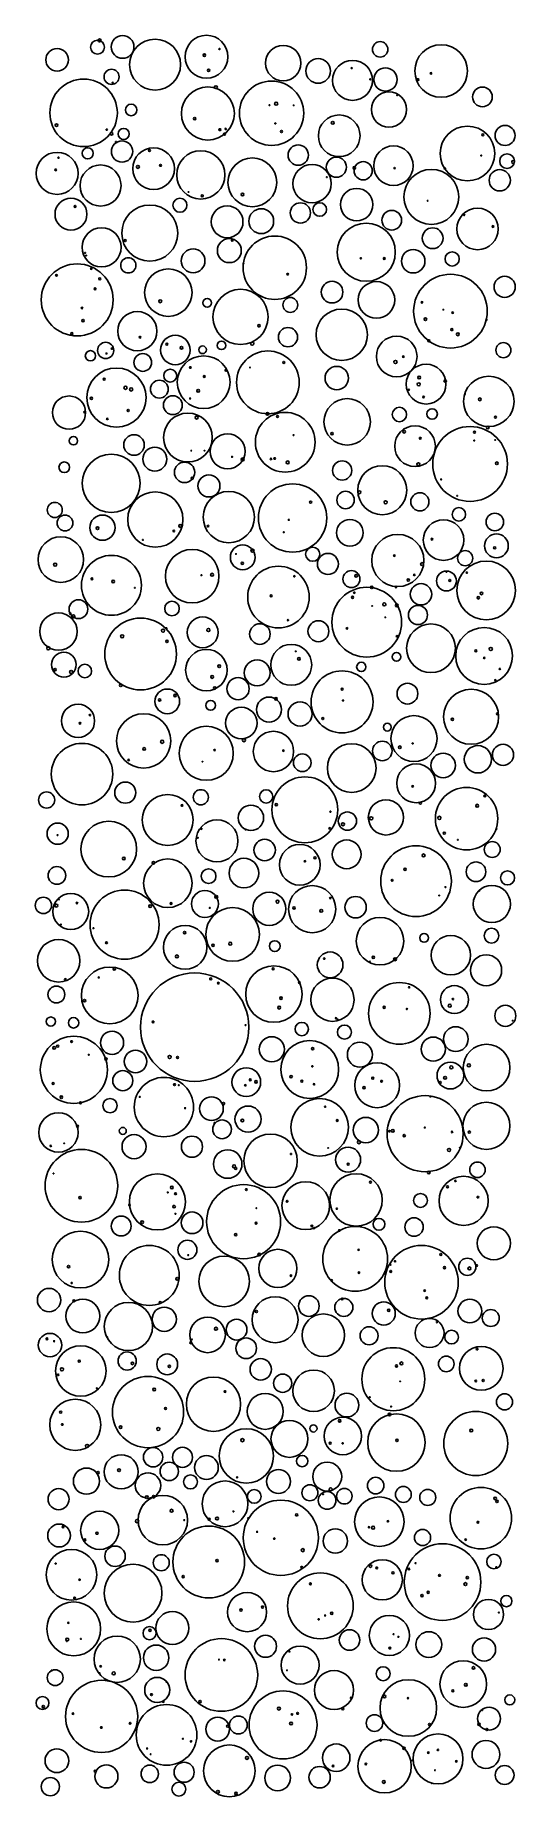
# Model space of a CAD drawing. Header units: metres. Extents: x 0 to 75, y 0 to 274.
import ezdxf

# ---------------------------------------------------------------- set-up
doc = ezdxf.new("R2010")
doc.units = ezdxf.units.M
for name, color, linetype in [('Aridos', 7, 'Continuous'), ('Poros', 7, 'Continuous'), ('Ptos_reactivos', 7, 'Continuous')]:
    doc.layers.add(name, color=color, linetype=linetype)

msp = doc.modelspace()

# ---------------------------------------------------------------- linework, layer by layer
at = {"layer": 'Aridos'}
for centre, radius in [((13.65, 272.65), 1.77), ((26.72, 271.13), 3.34), ((9.73, 272.62), 1.08), ((18.71, 269.89), 3.97), ((38.69, 270.13), 2.76), ((63.31, 268.9), 4.1), ((11.93, 267.99), 1.17), ((44.14, 268.91), 1.92), ((49.5, 267.44), 3.12), ((54.63, 267.57), 1.82), ((7.57, 262.38), 5.26), ((26.94, 262.28), 4.13), ((36.88, 262.33), 5.01), ((55.18, 262.9), 2.75), ((47.42, 258.81), 3.25), ((13.57, 256.36), 1.66), ((67.42, 256.05), 4.26), ((73.28, 258.86), 1.56), ((3.44, 252.96), 3.27), ((18.48, 253.69), 3.25), ((25.84, 252.72), 3.76), ((33.88, 251.55), 3.8), ((41.03, 255.8), 1.59), ((46.98, 253.92), 1.57), ((55.88, 254.15), 3.08), ((73.6, 254.86), 1.15), ((10.21, 251.06), 3.2), ((43.19, 251.36), 2.99), ((51.16, 253.36), 1.42), ((61.79, 249.29), 4.28), ((72.46, 251.88), 1.66), ((50.14, 248.09), 2.53), ((5.6, 246.6), 2.49), ((17.89, 243.65), 4.37), ((29.95, 245.41), 2.47), ((35.26, 245.51), 1.94), ((44.39, 247.33), 1.06), ((55.61, 245.66), 1.53), ((68.99, 244.3), 3.23), ((10.37, 241.44), 3.05), ((51.64, 240.68), 4.53), ((30.29, 240.92), 1.87), ((37.38, 238.26), 4.94), ((6.57, 233.25), 5.61), ((14.54, 238.63), 1.19), ((24.64, 239.33), 1.85), ((58.96, 239.27), 1.83), ((65.04, 239.63), 1.11), ((20.77, 234.38), 3.7), ((53.23, 233.25), 2.85), ((64.77, 231.49), 5.74), ((32.04, 230.6), 4.3), ((15.95, 228.38), 3.06), ((47.81, 227.83), 4), ((21.87, 225.44), 2.3), ((39.43, 227.44), 1.5), ((11.01, 225.38), 1.26), ((36.3, 220.4), 4.89), ((56.38, 224.44), 3.17), ((73.02, 225.42), 1.17), ((12.69, 218.03), 4.61), ((16.8, 223.5), 1.38), ((21.07, 221.45), 1.01), ((26.29, 220.43), 4.11), ((47.04, 221.07), 1.83), ((60.97, 220.13), 3.1), ((19.38, 219.34), 1.39), ((70.75, 217.44), 3.93), ((5.3, 215.69), 2.59), ((21.49, 216.85), 1.47), ((48.66, 214.26), 3.62), ((23.83, 211.81), 3.8), ((39, 211.08), 4.65), ((56.81, 215.4), 1.12), ((30.01, 209.66), 2.73), ((59.24, 210.46), 3.17), ((67.83, 207.7), 5.83), ((11.88, 204.68), 4.52), ((18.68, 208.45), 1.86), ((23.31, 206.39), 1.59), ((27.1, 204.28), 1.72), ((47.88, 206.68), 1.5), ((54.14, 203.6), 3.82), ((18.75, 199.04), 4.31), ((30.21, 199.42), 3.99), ((40.15, 199.28), 5.32), ((60, 201.8), 1.42), ((3.07, 200.53), 1.18), ((66.08, 199.84), 1.05), ((4.66, 198.5), 1.23), ((10.51, 197.77), 1.97), ((49.09, 196.98), 2.08), ((63.69, 195.84), 3.16), ((71.69, 198.65), 1.37), ((4.02, 192.79), 3.55), ((32.38, 193.15), 1.93), ((56.56, 192.66), 4.07), ((71.93, 194.94), 1.85), ((11.91, 188.79), 4.67), ((24.5, 190.21), 4.17), ((43.29, 193.64), 1.1), ((45.66, 192.12), 1.64), ((70.35, 188), 4.57), ((37.95, 186.96), 4.8), ((49.32, 189.77), 1.32), ((64.14, 189.47), 1.55), ((51.71, 183.05), 5.44), ((3.65, 181.59), 2.91), ((6.77, 185.08), 1.46), ((26.13, 181.46), 2.4), ((16.46, 178.09), 5.59), ((35.06, 181.2), 1.6), ((61.73, 178.99), 3.8), ((70.02, 177.8), 4.43), ((4.49, 176.44), 1.93), ((26.71, 175.59), 3.23), ((39.94, 176.41), 3.19), ((34.63, 175.17), 2.01), ((31.65, 172.69), 1.74), ((47.86, 170.63), 4.83), ((58.06, 171.92), 1.62), ((6.7, 167.68), 2.59), ((20.62, 170.72), 1.92), ((36.48, 169.44), 1.95), ((41.32, 168.76), 1.88), ((67.99, 168.32), 4.29), ((16.93, 164.56), 4.23), ((32.16, 167.34), 2.45), ((59.08, 164.92), 3.59), ((26.7, 162.63), 4.21), ((37.17, 162.91), 3.15), ((7.32, 159.39), 4.79), ((41.66, 161.16), 1.37), ((49.37, 160.33), 3.79), ((54.14, 163), 1.52), ((63.63, 160.74), 1.91), ((69.05, 161.69), 2.13), ((72.96, 162.39), 1.65), ((59.41, 157.96), 3.03), ((1.8, 155.36), 1.26), ((14.07, 156.5), 1.64), ((42.07, 153.83), 5.13), ((67.28, 152.45), 4.87), ((20.68, 152.24), 3.97), ((33.66, 152.58), 1.98), ((54.71, 152.65), 2.75), ((3.53, 150.11), 1.65), ((11.49, 147.71), 4.34), ((28.36, 148.98), 3.28), ((48.7, 152.07), 1.42), ((35.8, 147.56), 1.68), ((41.27, 145.27), 3.17), ((48.58, 146.89), 2.24), ((59.4, 142.71), 5.51), ((71.28, 147.64), 1.24), ((20.7, 142.39), 3.78), ((32.57, 143.97), 2.31), ((68.75, 144.18), 1.53), ((27.06, 143.49), 1.15), ((1.3, 138.94), 1.28), ((5.56, 137.98), 2.8), ((13.96, 135.94), 5.38), ((26.48, 139.17), 2.1), ((36.52, 138.4), 2.59), ((43.21, 138.35), 3.68), ((71.22, 139.15), 2.9), ((30.8, 134.42), 4.18), ((23.4, 132.4), 3.4), ((53.78, 133.37), 3.7), ((71.16, 134.22), 1.15), ((3.68, 130.32), 3.32), ((64.83, 131.17), 3.07), ((11.64, 124.91), 4.42), ((37.24, 125.13), 4.4), ((46.01, 129.68), 2), ((70.33, 128.83), 2.42), ((3.32, 125.06), 1.32), ((24.89, 119.97), 8.45), ((46.37, 124.25), 3.37), ((56.8, 122.12), 4.8), ((65.39, 124.27), 2.18), ((73.32, 121.74), 1.64), ((6.05, 113.32), 5.23), ((36.91, 116.53), 1.96), ((41.58, 119.68), 1.04), ((48.23, 119.21), 1.09), ((62.09, 116.55), 1.88), ((15.66, 114.62), 1.75), ((42.82, 113.39), 4.51), ((70.4, 113.67), 3.64), ((13.68, 111.64), 1.56), ((32.93, 111.41), 2.24), ((53.33, 110.92), 3.49), ((64.76, 112.44), 2.09), ((20.09, 107.53), 4.62), ((11.69, 107.75), 1.12), ((27.5, 107.28), 1.85), ((33.21, 105.65), 2.04), ((44.37, 104.38), 4.48), ((60.81, 103.38), 5.93), ((70.37, 104.6), 3.67), ((3.64, 103.57), 3.07), ((29.16, 104.06), 1.46), ((51.57, 103.95), 1.97), ((15.43, 101.36), 1.87), ((24.46, 101.35), 1.65), ((36.72, 99.15), 4.17), ((7.23, 95.27), 5.66), ((30.04, 98.65), 2.22), ((48.81, 99.33), 1.95), ((68.98, 97.76), 1.21), ((19.07, 92.75), 4.36), ((50.05, 93.06), 4.08), ((66.82, 92.93), 3.83), ((32.52, 89.68), 5.77), ((42.21, 92.17), 3.72), ((60.09, 92.99), 1.08), ((13.43, 89), 1.55), ((24.48, 89.5), 1.69), ((7.08, 83.78), 4.42), ((49.91, 83.88), 5.05), ((59.09, 88.84), 1.44), ((71.53, 86.31), 2.58), ((17.81, 81.31), 4.67), ((23.75, 85.3), 1.49), ((37.86, 82.39), 2.98), ((60.25, 80.24), 5.73), ((29.48, 80.37), 3.94), ((67.4, 82.65), 1.34), ((7.44, 74.98), 2.64), ((14.56, 73.35), 3.76), ((37.42, 74.41), 3.58), ((48.14, 76.32), 1.41), ((54.37, 75.38), 1.8), ((67.79, 75.76), 1.85), ((20.14, 74.48), 1.89), ((26.9, 72.04), 2.77), ((31.42, 72.86), 1.62), ((44.95, 71.99), 3.31), ((61.52, 72.34), 2.26), ((71.05, 74.67), 1.32), ((2.33, 70.46), 1.82), ((52.08, 71.91), 1.4), ((7.13, 66.42), 3.94), ((14.36, 67.97), 1.42), ((20.6, 67.45), 1.62), ((55.86, 65.14), 4.91), ((64.11, 67.52), 1.21), ((69.57, 66.83), 3.4), ((38.61, 64.51), 1.42), ((43.43, 63.33), 3.24), ((17.61, 60.02), 5.55), ((27.82, 61.25), 4.23), ((6.27, 58.04), 3.98), ((35.89, 60.13), 2.8), ((73.2, 61.61), 1.26), ((39.66, 55.85), 2.88), ((47.98, 56.29), 2.92), ((56.34, 55.28), 4.48), ((68.71, 55.13), 4.99), ((32.94, 53.18), 4.24), ((13.42, 50.72), 2.66), ((18.41, 52.99), 1.51), ((45.55, 49.97), 2.26), ((8.01, 49.26), 2.04), ((17.61, 48.59), 1.98), ((24.23, 49.14), 1.09), ((3.67, 46.46), 1.64), ((19.92, 43.19), 3.86), ((29.62, 45.73), 3.56), ((34.18, 46.89), 1.07), ((45.54, 46.26), 1.38), ((48.22, 46.92), 1.21), ((53.68, 42.95), 3.85), ((57.42, 47.19), 1.24), ((69.51, 43.5), 4.79), ((10.08, 41.6), 2.97), ((38.32, 40.44), 5.86), ((3.75, 40.8), 1.78), ((27.08, 36.67), 5.59), ((5.67, 34.69), 3.94), ((63.53, 33.54), 5.97), ((15.28, 31.82), 4.5), ((19.68, 36.56), 1.25), ((54.14, 33.89), 3.13), ((71.55, 36.74), 1.13), ((44.48, 29.84), 5.12), ((6.03, 26.25), 4.19), ((33.06, 28.86), 3.05), ((70.7, 28.5), 2.35), ((21.41, 26.38), 2.58), ((55.24, 25.23), 3.13), ((12.81, 21.53), 3.61), ((17.85, 25.59), 1.02), ((29.05, 19.07), 5.66), ((35.93, 23.55), 1.72), ((49.03, 24.52), 1.6), ((61.4, 23.8), 2.01), ((41.33, 20.61), 2.96), ((3.14, 18.66), 1.23), ((46.61, 16.72), 3.05), ((66.76, 17.66), 3.64), ((10.38, 12.62), 5.62), ((19.04, 16.75), 1.95), ((38.66, 11.29), 5.3), ((58.2, 13.93), 4.41), ((1.16, 14.71), 1.01), ((20.51, 9.74), 4.73), ((70.78, 12.27), 1.78), ((28.47, 10.63), 1.85), ((52.92, 11.58), 1.29), ((46.96, 6.19), 2.14), ((54.5, 4.85), 4.16), ((62.83, 6), 3.89), ((70.3, 6.69), 2.17), ((30.29, 4.14), 4.03), ((11.12, 3.27), 1.8), ((17.88, 3.67), 1.36), ((44.36, 3.15), 1.67)]:
    msp.add_circle(centre, radius, dxfattribs=at)
at = {"layer": 'Poros'}
for centre, radius in [((3.43, 270.64), 1.76), ((53.81, 272.27), 1.2), ((69.75, 264.87), 1.53), ((14.99, 262.83), 0.9), ((13.81, 259.1), 0.864), ((8.21, 256.08), 0.871), ((22.59, 247.99), 1.09), ((41.37, 246.79), 1.58), ((61.99, 242.85), 1.62), ((46.3, 234.46), 1.69), ((73.22, 235.28), 1.65), ((26.84, 232.79), 0.682), ((39.8, 232.46), 1.16), ((8.63, 224.55), 0.793), ((26.12, 225.48), 0.603), ((29.07, 226.17), 0.669), ((61.91, 215.48), 0.815), ((5.98, 211.31), 0.662), ((15.43, 210.65), 1.6), ((4.56, 207.18), 0.831), ((48.41, 202.08), 1.36), ((67.06, 193.01), 1.18), ((60.18, 187.4), 1.67), ((21.35, 185.18), 1.14), ((59.7, 184.17), 1.49), ((44.18, 181.64), 1.63), ((7.76, 175.44), 1.05), ((50.87, 176.08), 0.728), ((56.36, 177.65), 0.688), ((27.37, 170.09), 0.765), ((54.93, 166.7), 0.614), ((25.84, 155.78), 1.18), ((36.03, 155.91), 1.04), ((3.41, 143.6), 1.38), ((73.67, 143.23), 1.1), ((49.97, 138.66), 1.67), ((60.66, 133.88), 0.689), ((37.38, 132.6), 0.845), ((2.46, 120.85), 0.709), ((6.01, 120.65), 0.814), ((12.01, 117.54), 1.8), ((65.6, 118.11), 1.93), ((50.64, 115.69), 1.95), ((13.68, 103.82), 0.543), ((53.62, 89.27), 0.926), ((2.18, 77.47), 1.82), ((42.69, 76.53), 1.61), ((32.92, 69.96), 1.61), ((64.95, 71.7), 1.07), ((35.19, 66.67), 1.67), ((48.62, 61.11), 1.85), ((43.41, 57.47), 0.554), ((20.92, 50.79), 1.43), ((22.99, 52.97), 1.56), ((26.72, 51.39), 1.85), ((41.65, 52.39), 0.879), ((37.95, 49.21), 1.87), ((53.1, 48.57), 1.29), ((42.85, 47.45), 1.24), ((61.22, 46.73), 1.25), ((46.81, 39.94), 1.89), ((60.42, 40.48), 1.26), ((12.47, 37.56), 1.59), ((73.49, 30.58), 0.868), ((70, 23.05), 1.81), ((18.88, 21.76), 1.98), ((54.27, 19.27), 1.09), ((74.02, 15.19), 0.776), ((31.7, 11.28), 1.39), ((3.4, 5.72), 1.85), ((2.39, 1.68), 1.42), ((23.24, 3.92), 1.56), ((37.82, 3.03), 2), ((73.21, 3.49), 1.47), ((22.43, 1.29), 1.08)]:
    msp.add_circle(centre, radius, dxfattribs=at)
at = {"layer": 'Ptos_reactivos'}
for centre, radius in [((10.07, 273.66), 0.232), ((28.75, 272.33), 0.0844), ((26.4, 271.36), 0.197), ((27.06, 269.01), 0.175), ((49.36, 269.36), 0.0805), ((12.09, 267.07), 0.0899), ((28.2, 266.39), 0.224), ((52.26, 267.61), 0.0855), ((59.68, 267.55), 0.15), ((61.73, 268.54), 0.124), ((36.54, 263.58), 0.0561), ((37.59, 263.8), 0.247), ((40.33, 263.55), 0.0512), ((56.46, 265.12), 0.0668), ((3.34, 260.47), 0.198), ((24.89, 261.47), 0.198), ((37.46, 260.73), 0.0801), ((46.41, 260.83), 0.221), ((11.18, 259.76), 0.1), ((11.92, 259.12), 0.216), ((12.62, 257.84), 0.0956), ((28.83, 259.76), 0.152), ((29.54, 259.08), 0.151), ((29.72, 259.87), 0.105), ((38.42, 259.48), 0.167), ((69.8, 258.96), 0.162), ((3.65, 255.41), 0.0876), ((17.84, 256.52), 0.148), ((69.56, 255.73), 0.0698), ((3.21, 253.5), 0.133), ((16.04, 253.96), 0.232), ((19.57, 254.2), 0.146), ((45.5, 252.38), 0.0608), ((49.78, 253.82), 0.196), ((56.06, 253.77), 0.104), ((63.91, 253.7), 0.102), ((74.54, 254.73), 0.229), ((23.92, 250.06), 0.0625), ((32.35, 249.65), 0.217), ((6.23, 247.81), 0.149), ((26.07, 249.45), 0.163), ((61.21, 248.7), 0.0683), ((66.9, 246.47), 0.0863), ((71.41, 244.68), 0.131), ((14.05, 242.48), 0.153), ((30.74, 242.53), 0.138), ((7.8, 240.57), 0.074), ((7.96, 240.16), 0.054), ((32.52, 238.93), 0.0707), ((50.8, 239.72), 0.0969), ((54.45, 239.69), 0.142), ((3.34, 237.07), 0.133), ((8.76, 238.11), 0.11), ((10.08, 236.54), 0.158), ((39.39, 237.26), 0.12), ((9.35, 234.96), 0.145), ((19.52, 233.04), 0.234), ((7.31, 231.98), 0.134), ((60.33, 232.86), 0.128), ((63.66, 231.73), 0.0582), ((65.12, 231.26), 0.129), ((5.74, 227.98), 0.171), ((7.49, 230.01), 0.19), ((34.92, 229.22), 0.195), ((60.86, 230.24), 0.202), ((64.98, 228.62), 0.161), ((65.92, 227.89), 0.216), ((70.38, 230.17), 0.0934), ((11.13, 224.9), 0.0861), ((11.99, 225.66), 0.108), ((16.36, 227.44), 0.129), ((20.56, 226.34), 0.159), ((22.84, 225.79), 0.209), ((33.86, 226.44), 0.248), ((61.38, 226.89), 0.161), ((24.21, 222.72), 0.121), ((29.75, 222.27), 0.127), ((33.52, 222.72), 0.059), ((38.77, 223.51), 0.152), ((56.19, 223.58), 0.25), ((57.43, 224.41), 0.126), ((10.78, 220.91), 0.17), ((14.1, 219.56), 0.249), ((14.99, 219.3), 0.247), ((26.38, 221.32), 0.137), ((59.81, 220.1), 0.227), ((59.89, 221.16), 0.228), ((63.95, 220.63), 0.192), ((8.79, 217.94), 0.182), ((24.19, 217.88), 0.0896), ((25.43, 219.08), 0.229), ((58.29, 219.27), 0.0851), ((60.57, 218.11), 0.126), ((67.03, 218.57), 0.0508), ((69.36, 217.76), 0.213), ((7.73, 215.76), 0.122), ((11.27, 214.71), 0.114), ((14.52, 216.02), 0.175), ((25.19, 214.92), 0.236), ((36.23, 215.49), 0.212), ((37.8, 215.09), 0.137), ((71.77, 214.99), 0.155), ((40.31, 212.19), 0.0767), ((46.3, 212.43), 0.19), ((57.55, 212.71), 0.199), ((60.06, 211.7), 0.134), ((68.51, 212.66), 0.155), ((68.47, 211.34), 0.0688), ((70.58, 213.37), 0.202), ((71.73, 211.43), 0.0584), ((24.36, 209.77), 0.0592), ((26.41, 209.77), 0.0612), ((30.72, 208.81), 0.0866), ((32.37, 208.4), 0.231), ((36.8, 208.48), 0.121), ((37.36, 208.54), 0.122), ((39.39, 207.93), 0.238), ((59.76, 207.65), 0.226), ((72.01, 207.8), 0.209), ((24.5, 205.46), 0.155), ((50.56, 203.28), 0.226), ((63.32, 205.29), 0.0767), ((42.97, 201.74), 0.164), ((54.65, 201.73), 0.245), ((65.81, 202.73), 0.0695), ((9.75, 197.7), 0.218), ((22.64, 198.04), 0.218), ((26.95, 198.01), 0.127), ((39.57, 198.99), 0.0969), ((16.81, 195.86), 0.0727), ((21.63, 197.24), 0.124), ((38.78, 197.06), 0.069), ((61.89, 195.98), 0.131), ((3.13, 192.01), 0.243), ((31.33, 193.68), 0.0542), ((32.31, 192.21), 0.165), ((33.91, 194.2), 0.245), ((56.03, 193.41), 0.119), ((60.35, 192.09), 0.234), ((71.66, 194.64), 0.165), ((8.87, 189.8), 0.142), ((12.18, 189.39), 0.209), ((25.94, 190.36), 0.0664), ((27.59, 190.44), 0.222), ((40.42, 190.2), 0.098), ((50.06, 190.27), 0.187), ((58.19, 189.6), 0.177), ((59.13, 190.42), 0.112), ((64.14, 190.9), 0.0704), ((64.66, 189.55), 0.158), ((67.32, 190.77), 0.108), ((15.56, 188.39), 0.0575), ((36.81, 187.16), 0.15), ((49.51, 186.92), 0.158), ((49.78, 187.63), 0.106), ((52.49, 188.47), 0.199), ((56.28, 188.53), 0.133), ((69.1, 186.85), 0.19), ((69.61, 187.54), 0.21), ((5.49, 184.39), 0.121), ((5.97, 183.96), 0.234), ((52.56, 185.58), 0.0578), ((54.45, 185.83), 0.241), ((54.62, 183.8), 0.0526), ((56.41, 185.66), 0.226), ((13.59, 180.85), 0.244), ((19.96, 181.73), 0.239), ((20.46, 182.1), 0.0951), ((27.03, 181.83), 0.243), ((39.44, 183.37), 0.1), ((48.63, 182.08), 0.118), ((2.06, 178.99), 0.248), ((20.55, 180.07), 0.185), ((40.64, 178.51), 0.069), ((56.42, 180.86), 0.123), ((68.73, 178.58), 0.163), ((71.05, 178.88), 0.249), ((3.12, 175.67), 0.174), ((28.71, 176.2), 0.217), ((41.15, 177.34), 0.208), ((70.04, 177.49), 0.102), ((72.47, 175.77), 0.0962), ((5.62, 175.3), 0.24), ((13.36, 173.22), 0.207), ((27.61, 174.52), 0.225), ((28.01, 172.79), 0.203), ((71.77, 174.02), 0.0875), ((19.42, 170.94), 0.175), ((21.83, 171.63), 0.19), ((37.57, 171.11), 0.196), ((47.87, 172.62), 0.144), ((48.01, 170.85), 0.105), ((7.01, 167.31), 0.141), ((8.55, 168.58), 0.115), ((44.86, 168.03), 0.149), ((65.06, 167.93), 0.184), ((72.08, 168.78), 0.136), ((19.82, 164.43), 0.25), ((32.57, 164.68), 0.24), ((17.02, 163.3), 0.209), ((27.99, 163.13), 0.103), ((38.73, 163.04), 0.112), ((56.88, 163.56), 0.207), ((58.87, 164.17), 0.0807), ((14.59, 161.59), 0.116), ((26.11, 161.33), 0.0563), ((58.88, 157.48), 0.121), ((22.9, 154.51), 0.131), ((37.61, 154.62), 0.188), ((60.07, 154.88), 0.157), ((68.93, 154.45), 0.23), ((70.13, 155.98), 0.144), ((25.91, 150.88), 0.112), ((45.93, 150.94), 0.112), ((46.05, 153.54), 0.0782), ((48.01, 151.58), 0.231), ((52.41, 152.5), 0.25), ((63.04, 152.57), 0.248), ((71.96, 150.88), 0.074), ((3.52, 149.89), 0.0729), ((25.36, 149.48), 0.07), ((32.85, 150.74), 0.0657), ((63.8, 150.19), 0.179), ((65.91, 149.15), 0.0544), ((13.84, 146.23), 0.212), ((18.45, 145.56), 0.197), ((42.07, 145.81), 0.112), ((43.64, 146.35), 0.164), ((60.57, 146.72), 0.239), ((55.68, 142.84), 0.135), ((57.69, 144.55), 0.172), ((28.25, 140.27), 0.229), ((46.04, 140.07), 0.113), ((63.01, 140.49), 0.0576), ((63.98, 141.79), 0.0788), ((69.24, 141.2), 0.0576), ((3.31, 138.92), 0.233), ((3.74, 139.85), 0.0592), ((6.55, 139.3), 0.126), ((17.93, 138.83), 0.209), ((21.2, 139.23), 0.15), ((27.24, 138.54), 0.0817), ((37.8, 139.52), 0.229), ((40.38, 138.54), 0.188), ((44.63, 138.09), 0.218), ((4.03, 135.95), 0.0654), ((9.1, 135.37), 0.0726), ((23.32, 134.7), 0.192), ((11.13, 133.12), 0.141), ((27.75, 132.73), 0.184), ((30.43, 132.97), 0.233), ((12.35, 129.06), 0.192), ((22.11, 130.98), 0.233), ((37.11, 129.06), 0.147), ((45.08, 130.66), 0.115), ((52.2, 130.15), 0.104), ((52.74, 130.86), 0.189), ((56.14, 130.55), 0.236), ((4.72, 127.4), 0.136), ((9.94, 127.71), 0.104), ((27.38, 127.49), 0.156), ((28.58, 126.83), 0.132), ((41.21, 126.92), 0.128), ((58.32, 126.19), 0.0963), ((7.73, 124.1), 0.182), ((38.34, 124.49), 0.196), ((64.65, 123.32), 0.225), ((65.14, 124.35), 0.113), ((18.4, 120.79), 0.141), ((38.07, 123.02), 0.221), ((46.93, 121.38), 0.0935), ((47.16, 121.19), 0.0715), ((54.44, 123.06), 0.161), ((57.97, 122.8), 0.0825), ((74.47, 120.99), 0.0545), ((32.82, 120.29), 0.0765), ((2.98, 116.74), 0.205), ((3.53, 117.01), 0.162), ((5.69, 117.73), 0.131), ((8.37, 115.67), 0.0804), ((20.98, 115.33), 0.243), ((22.22, 115.26), 0.157), ((43.28, 116.62), 0.166), ((11.06, 115), 0.172), ((43.23, 113.87), 0.0854), ((64.9, 113.71), 0.239), ((67.63, 114.02), 0.248), ((2.81, 111.2), 0.152), ((21.75, 111.02), 0.146), ((22.41, 110.94), 0.0711), ((32.79, 110.92), 0.11), ((33.56, 111.77), 0.15), ((34.45, 111.45), 0.203), ((39.93, 112.24), 0.184), ((41.6, 111.57), 0.171), ((43.5, 111.08), 0.105), ((51.3, 110.53), 0.183), ((52.65, 112.03), 0.168), ((54.02, 111.55), 0.132), ((63.16, 111.35), 0.174), ((63.93, 112.08), 0.233), ((4.09, 109.06), 0.199), ((7.07, 108.2), 0.149), ((16.32, 109.11), 0.0719), ((23.41, 107.35), 0.0865), ((29.37, 108.05), 0.197), ((45.22, 107.59), 0.0923), ((61.66, 109.17), 0.091), ((6.62, 104.57), 0.157), ((28, 105.04), 0.0927), ((32.32, 105.43), 0.215), ((47.11, 105.44), 0.136), ((60.77, 104.33), 0.0828), ((2.44, 101.48), 0.11), ((4.54, 101.88), 0.0658), ((50.5, 102.06), 0.246), ((55.25, 103.77), 0.126), ((55.77, 103.81), 0.214), ((57.55, 103.09), 0.182), ((65.03, 103.65), 0.114), ((67.7, 103.62), 0.18), ((39.91, 100.22), 0.0859), ((45.69, 101.16), 0.0589), ((64.54, 100.85), 0.234), ((66.22, 101.2), 0.0579), ((2.87, 97.18), 0.064), ((31.04, 98.29), 0.236), ((31.28, 97.97), 0.162), ((48.82, 98.62), 0.155), ((61.38, 97.34), 0.197), ((65.54, 96.03), 0.11), ((7.03, 93.44), 0.181), ((20.69, 94.23), 0.0774), ((21.33, 95.01), 0.212), ((21.91, 94.03), 0.146), ((32.94, 94.67), 0.139), ((52.28, 95.84), 0.151), ((64.3, 95.11), 0.173), ((69.04, 93.49), 0.125), ((14.72, 92.28), 0.124), ((21.67, 92.02), 0.206), ((21.88, 90.91), 0.0837), ((34.49, 91.78), 0.0594), ((39.3, 92.85), 0.133), ((47.05, 91.69), 0.105), ((16.68, 89.58), 0.213), ((31.28, 87.66), 0.168), ((34.46, 89.44), 0.137), ((43.16, 89), 0.14), ((43.5, 88.68), 0.109), ((47.43, 88.3), 0.118), ((50.44, 85.29), 0.097), ((5.22, 82.68), 0.192), ((23.89, 84.47), 0.0786), ((34.95, 84.56), 0.194), ((55.44, 82.97), 0.0643), ((56.12, 83.5), 0.104), ((63.27, 84.57), 0.16), ((63.84, 82.51), 0.168), ((67.73, 82.39), 0.231), ((68.86, 82.84), 0.132), ((5.7, 80.12), 0.0909), ((22.15, 80.78), 0.206), ((39.91, 81.26), 0.135), ((46.26, 80.55), 0.108), ((50.51, 81.73), 0.126), ((54.56, 81.88), 0.0722), ((55.45, 81.93), 0.149), ((6.04, 77.35), 0.17), ((19.51, 77.09), 0.149), ((47.9, 77.63), 0.14), ((60.75, 78.93), 0.129), ((61.07, 77.82), 0.137), ((34.51, 75.69), 0.174), ((55.15, 75.88), 0.175), ((62.68, 74.05), 0.108), ((1.85, 71.43), 0.14), ((11.25, 71.69), 0.0665), ((24.47, 71.34), 0.0623), ((28.21, 72.99), 0.23), ((2.98, 71.06), 0.1), ((24.26, 70.81), 0.141), ((68.92, 69.83), 0.126), ((3.59, 65.82), 0.125), ((4.19, 66.68), 0.244), ((6.89, 67.96), 0.168), ((15.17, 67.61), 0.209), ((20.94, 67.13), 0.174), ((56.36, 67.21), 0.169), ((57.12, 67.6), 0.222), ((9.63, 63.73), 0.0712), ((18.58, 63.55), 0.207), ((29.61, 63.21), 0.137), ((56.93, 64.8), 0.058), ((68.72, 64.85), 0.129), ((69.86, 64.94), 0.166), ((20.34, 60.58), 0.146), ((52.19, 62.32), 0.0736), ((55.51, 60.87), 0.0829), ((4, 60), 0.169), ((4.24, 58.09), 0.12), ((13.34, 57.68), 0.208), ((19.22, 57.39), 0.238), ((47.49, 58.66), 0.2), ((55.26, 59.66), 0.214), ((8.11, 54.74), 0.241), ((32.33, 55.64), 0.247), ((46.02, 55.18), 0.15), ((47.97, 55.15), 0.0882), ((56.42, 55.6), 0.184), ((68.01, 57.15), 0.224), ((9.82, 50.59), 0.201), ((13.09, 50.98), 0.215), ((31.5, 49.86), 0.0803), ((17.43, 46.77), 0.227), ((18.49, 46.83), 0.197), ((44.9, 47.22), 0.081), ((46.08, 47.98), 0.241), ((71.73, 46.58), 0.203), ((16.91, 45.61), 0.0601), ((21.29, 44.66), 0.219), ((30.93, 44.54), 0.0777), ((40.79, 44.01), 0.176), ((72.02, 46.12), 0.204), ((4.36, 42.15), 0.145), ((9.66, 41.15), 0.171), ((15.91, 43.04), 0.25), ((23.26, 43.2), 0.0843), ((27.15, 43.32), 0.157), ((28.37, 43.44), 0.226), ((33.24, 43.49), 0.0861), ((34.63, 41.37), 0.091), ((52.07, 42.08), 0.0983), ((52.71, 42.01), 0.233), ((55.01, 43.02), 0.105), ((69.05, 42.85), 0.144), ((7.77, 40.12), 0.134), ((37.29, 40.31), 0.0997), ((41.74, 38.51), 0.242), ((67.13, 40.16), 0.12), ((3.21, 36.42), 0.084), ((28.39, 36.89), 0.184), ((41.56, 35.85), 0.134), ((52.31, 36.04), 0.205), ((53.27, 35.74), 0.146), ((58.29, 35.58), 0.135), ((59.33, 36.49), 0.0888), ((71.92, 35.85), 0.091), ((6.95, 33.91), 0.105), ((23.09, 34.39), 0.177), ((42.93, 33.27), 0.144), ((55.8, 34.98), 0.167), ((63.05, 34.59), 0.146), ((67.1, 33.23), 0.23), ((67.39, 34.23), 0.187), ((6.17, 31.05), 0.144), ((60.33, 31.43), 0.179), ((61.28, 31.95), 0.167), ((32.1, 29.19), 0.184), ((35.47, 29.65), 0.163), ((44.21, 27.75), 0.0931), ((45.24, 28.33), 0.0964), ((46.26, 28.68), 0.182), ((72.32, 28.79), 0.0863), ((5.03, 24.61), 0.221), ((5.2, 27.19), 0.0986), ((7.15, 24.68), 0.0681), ((17.91, 26.03), 0.168), ((55.9, 25.42), 0.069), ((56.65, 25.02), 0.0827), ((4.95, 24.34), 0.0536), ((39.67, 22.71), 0.0808), ((55.32, 23.26), 0.141), ((2.58, 19.75), 0.0728), ((10.04, 19.37), 0.0734), ((10.23, 20.43), 0.112), ((12.26, 19.32), 0.238), ((28.68, 21.47), 0.0619), ((29.52, 21.4), 0.132), ((39.29, 19.8), 0.0522), ((68.36, 20.17), 0.204), ((20.51, 18), 0.0676), ((65.15, 16.6), 0.158), ((67.16, 17.54), 0.226), ((1.28, 14.15), 0.181), ((18.15, 16.01), 0.141), ((20.01, 14.93), 0.125), ((25.73, 14.92), 0.19), ((38.02, 13.85), 0.234), ((47.97, 13.82), 0.162), ((49.28, 15.51), 0.111), ((54.48, 15.71), 0.215), ((58.16, 15.47), 0.0965), ((5.9, 13.05), 0.122), ((10.33, 10.89), 0.121), ((14.82, 11.55), 0.128), ((30.04, 11.11), 0.166), ((39.91, 11.51), 0.222), ((40.06, 12.93), 0.11), ((40.94, 13.09), 0.144), ((61.51, 11.35), 0.17), ((69.22, 11.39), 0.19), ((69.7, 13.6), 0.055), ((23.05, 9.14), 0.0649), ((24.33, 8.73), 0.099), ((53.87, 8.91), 0.124), ((70.44, 10.58), 0.159), ((17.47, 7.63), 0.0897), ((18.02, 6.73), 0.0647), ((33.04, 6.15), 0.227), ((57.54, 7.65), 0.189), ((58.91, 5.79), 0.091), ((61.31, 6.97), 0.122), ((62.81, 7.4), 0.0952), ((65.68, 5.62), 0.126), ((9.39, 4.09), 0.175), ((46.47, 4.9), 0.136), ((51.58, 5.2), 0.135), ((62.36, 4.23), 0.0615), ((28.51, 0.86), 0.231), ((31.33, 0.62), 0.196), ((54.38, 2.41), 0.215), ((61.83, 2.21), 0.0507)]:
    msp.add_circle(centre, radius, dxfattribs=at)

doc.saveas('drawing.dxf')
